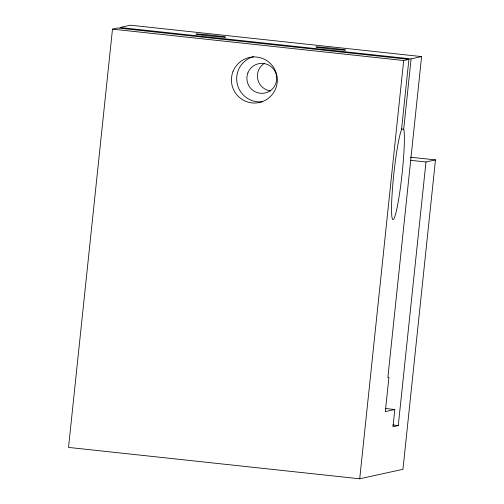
<?xml version="1.0" encoding="UTF-8"?>
<svg xmlns="http://www.w3.org/2000/svg" width="504" height="504" viewBox="0 0 504 504"><rect width="100%" height="100%" fill="white"/><g stroke="black" fill="none" stroke-linecap="round" stroke-linejoin="round"><path stroke-width="0.76" d="M435.475 159.894L425.981 161.979L398.28 425.546L393.007 426.705L394.815 409.519L385.321 411.604L388.93 377.225L387.878 377.452L421.602 56.587L411.094 58.892L403.704 129.213A46.11 4.095 -83.8 0 1 398.651 199.263A46.11 4.095 -83.8 0 1 391.734 200.781A46.11 4.095 -83.8 0 1 401.518 129.692L408.908 59.371L117.722 27.991L112.487 29.137L68.525 447.413L359.711 478.8L402.954 469.3L435.475 159.894L410.426 157.191M359.711 478.8L403.673 60.524L408.908 59.371M421.602 56.587L130.416 25.2L119.908 27.506L411.094 58.892M112.487 29.137L403.673 60.524M401.354 128.961L403.704 129.213M410.325 160.291L425.981 161.979M385.472 408.511L394.815 409.519M392.83 424.96L398.28 425.546M270.749 90.947A14.988 14.918 77.6 0 1 264.858 63.057M262.464 101.72A23.058 22.957 77.6 0 1 237.075 83.141A23.058 22.957 77.6 0 1 253.84 56.524M232.955 71.681A23.058 22.957 77.6 0 0 257.966 102.766A23.058 22.957 77.6 0 0 272.236 65.526A23.058 22.957 77.6 0 0 232.955 71.681M247.874 72.96A14.988 14.918 77.6 0 0 264.134 93.164A14.988 14.918 77.6 0 0 273.407 68.96A14.988 14.918 77.6 0 0 247.874 72.96M322.1 47.975A14.988 0.447 6 0 0 345.549 50.117A14.988 0.447 6 0 0 324.475 47.452A14.988 0.447 6 0 0 322.1 47.975M202.161 35.047A14.988 0.447 6 0 0 225.609 37.189A14.988 0.447 6 0 0 204.536 34.524A14.988 0.447 6 0 0 202.161 35.047"/></g></svg>
